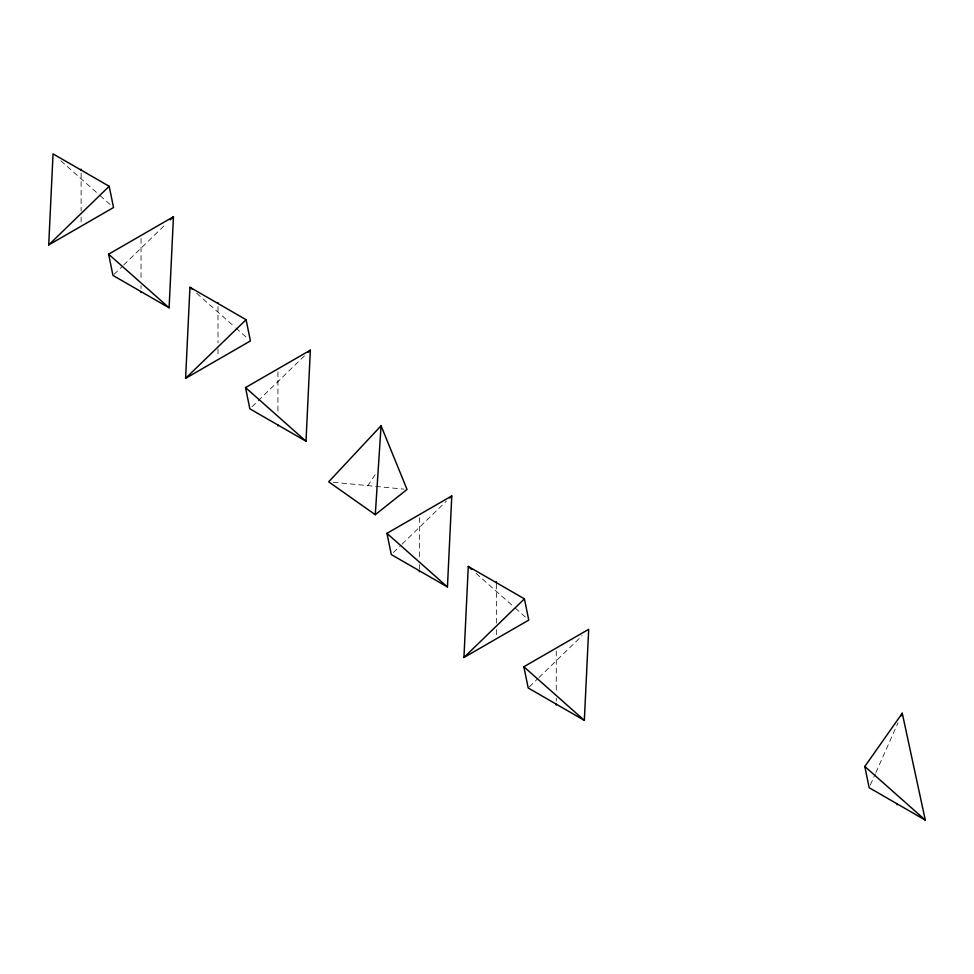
<?xml version="1.0" encoding="UTF-8"?>
<svg xmlns="http://www.w3.org/2000/svg" width="974" height="974" viewBox="0 0 974 974"><rect width="100%" height="100%" fill="white"/><g stroke="black" fill="none" stroke-linecap="round" stroke-linejoin="round"><path stroke-width="0.73" stroke-dasharray="4.87 3.65" d="M870.379 784.947L875.285 773.916M875.906 772.54L897.967 722.903M367.697 485.88L376.585 472.621M114.043 274.364L122.687 265.987M123.759 264.94L165.884 224.093M252.023 406.718L304.947 355.4M393.459 552.477L401.02 545.148M402.104 544.101L446.384 501.16M529.272 686.926L537.916 678.549M538.999 677.502L582.196 635.608M333.218 482.264L404.015 489.143M60.887 160.832L98.971 194.605M100.091 195.604L111.292 205.526M196.663 293.247L234.746 327.021M235.866 328.007L248.187 338.94M476.116 573.406L514.199 607.167M515.319 608.166L525.4 617.102M556.264 651.07L556.264 692.039M556.264 698.115L556.264 701.146M496.35 584.169L496.35 623.628M496.35 629.691L496.35 637.276M419.368 517.669L419.368 558.638M419.368 564.713L419.368 569.254M277.931 371.91L277.931 414.4M218.006 306.53L218.006 342.945M218.006 349.009L218.006 356.606M141.035 238.508L141.035 279.477M141.035 285.54L141.035 288.584M81.11 173.129L81.11 211.054M81.11 217.129L81.11 224.714"/><path stroke-width="1.46" d="M48.7 244.949L53.046 153.88L109.185 186.29L113.532 207.523L48.7 244.949L109.185 186.29M169.099 307.821L173.445 216.752L108.613 254.19L112.96 275.411L169.099 307.821L108.613 254.19M185.596 378.35L189.942 287.281L246.081 319.703L250.428 340.924L185.596 378.35L246.081 319.703M306.006 441.222L310.341 350.165L245.521 387.591L249.855 408.812L306.006 441.222L245.521 387.591M447.443 586.981L451.79 495.924L386.958 533.35L391.304 554.571L447.443 586.981L386.958 533.35M463.941 657.511L468.275 566.454L524.426 598.864L528.76 620.085L463.941 657.511L524.426 598.864M584.339 720.383L588.686 629.326L523.854 666.752L528.2 687.973L584.339 720.383L523.854 666.752M375.282 514.71L381.065 425.784L328.688 481.826L375.282 514.71L407.035 489.435L381.065 425.784M901.035 716L902.265 713.248L925.3 820.12L869.161 787.71L864.815 766.477L902.265 713.248M170.207 219.905L173.445 216.752M308.186 352.259L310.341 350.165M449.623 498.018L451.79 495.924M864.815 766.477L925.3 820.12M189.942 287.281L192.182 289.266M468.275 566.454L471.635 569.425M897.224 803.915L897.224 804.816M556.264 704.178L556.264 705.091M496.35 581.746L496.35 582.659M419.368 570.776L419.368 571.689M277.931 425.017L277.931 425.93M218.006 302.585L218.006 303.486M141.035 291.616L141.035 292.529M81.11 169.184L81.11 170.085"/></g></svg>
